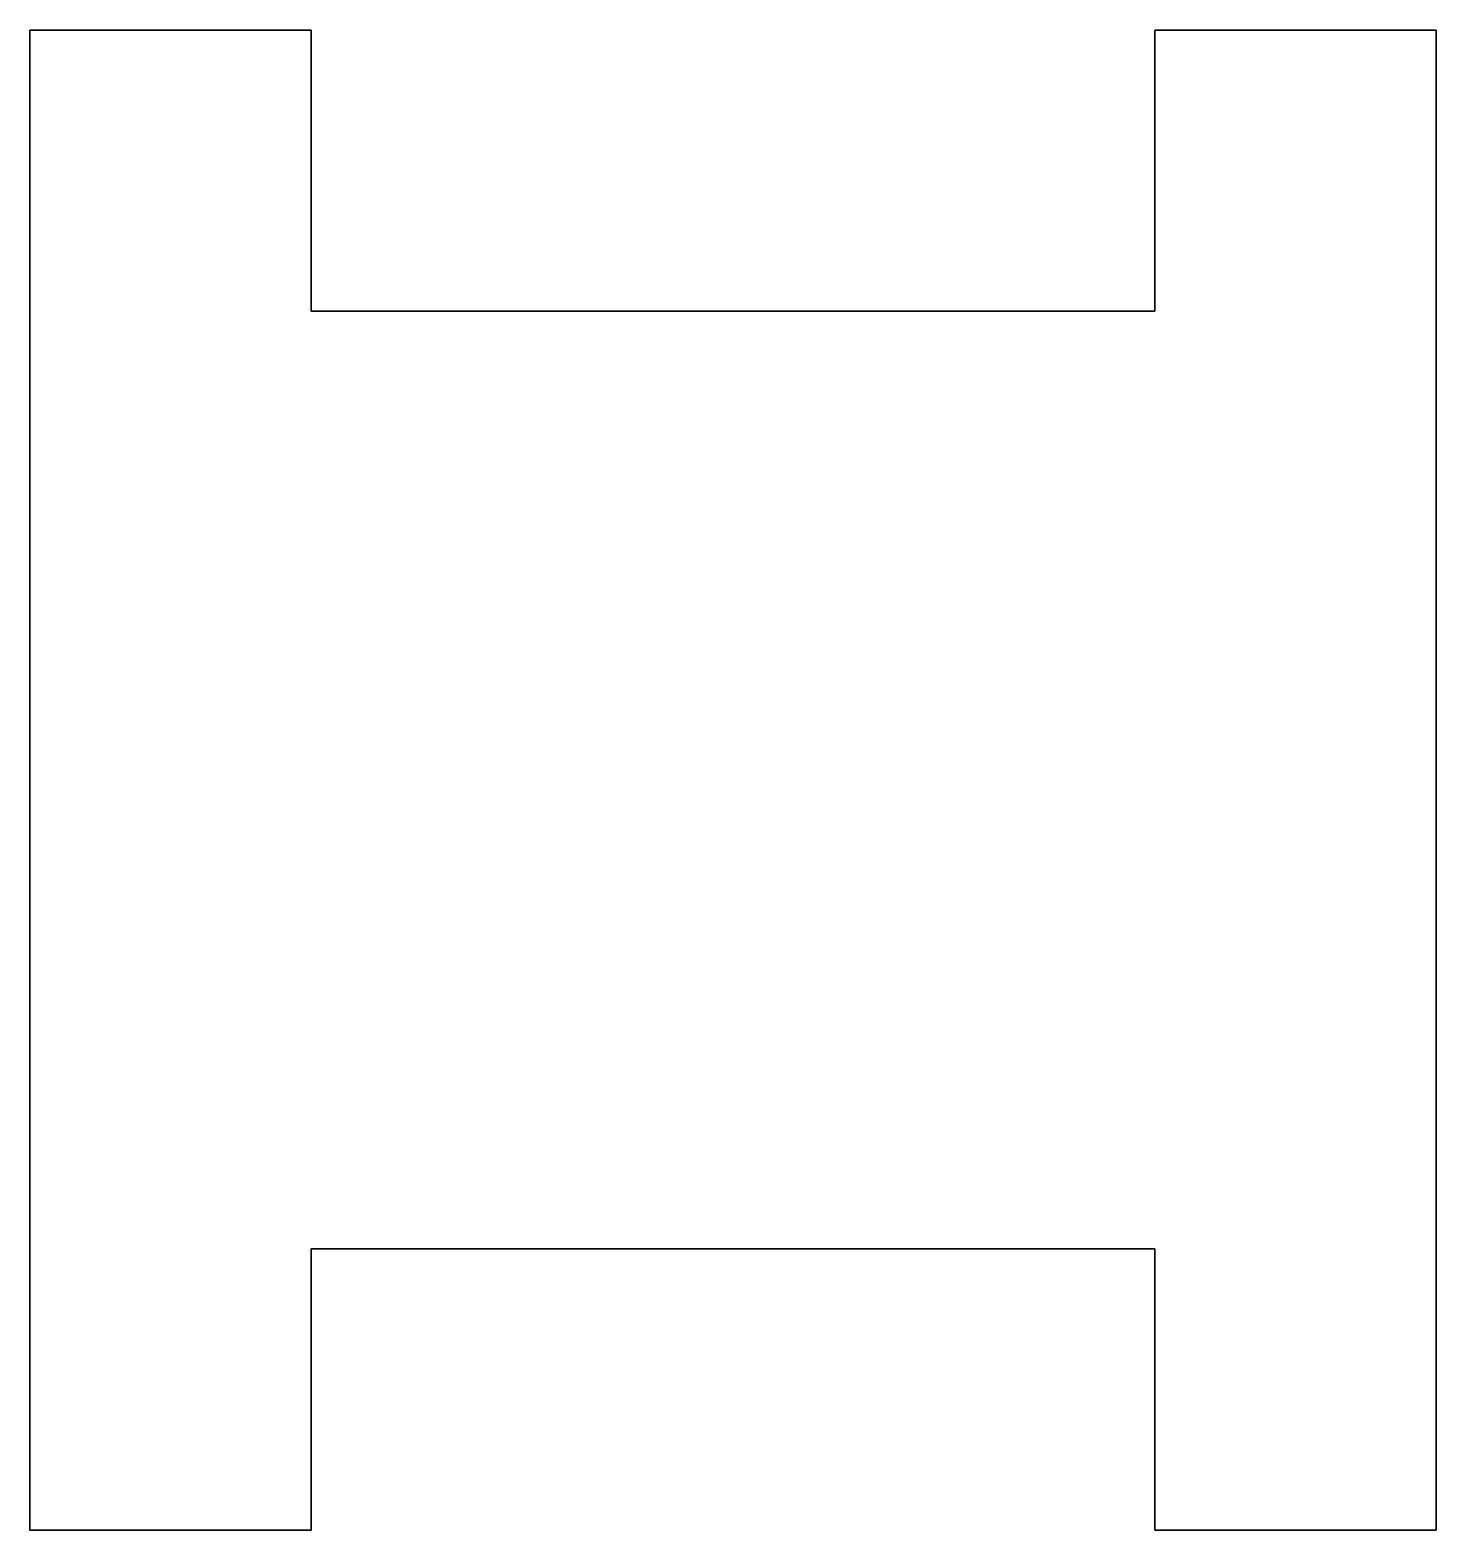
# Model space of a CAD drawing. Header units: millimetres. Extents: x -7.5 to 7.5, y -8 to 8.
import ezdxf

# ---------------------------------------------------------------- set-up
doc = ezdxf.new("R2010")
doc.units = ezdxf.units.MM
doc.layers.add('1', color=7, linetype='Continuous', true_color=0xffffff)

msp = doc.modelspace()

# ---------------------------------------------------------------- linework, layer by layer
at = {"layer": '1', "color": 252, "linetype": 'Continuous', "lineweight": 35}
for p, q in [((-7.5, -8), (-7.5, 8)), ((-4.5, 8), (-7.5, 8)), ((-7.5, 8), (-4.5, 8)), ((-7.5, 8), (-7.5, -8)), ((-4.5, 8), (-4.5, 5)), ((-4.5, 8), (-4.5, 5)), ((7.5, 8), (4.5, 8)), ((4.5, 8), (4.5, 5)), ((4.5, 8), (4.5, 5)), ((4.5, 8), (7.5, 8)), ((7.5, -8), (7.5, 8)), ((7.5, -8), (7.5, 8)), ((4.5, 5), (-4.5, 5)), ((-4.5, 5), (4.5, 5)), ((-4.5, -5), (-4.5, -8)), ((-4.5, -5), (-4.5, -8)), ((4.5, -5), (-4.5, -5)), ((-4.5, -5), (4.5, -5)), ((4.5, -5), (4.5, -8)), ((4.5, -5), (4.5, -8)), ((-4.5, -8), (-7.5, -8)), ((-7.5, -8), (-4.5, -8)), ((7.5, -8), (4.5, -8)), ((4.5, -8), (7.5, -8))]:
    msp.add_line(p, q, dxfattribs=at)

doc.saveas('drawing.dxf')
